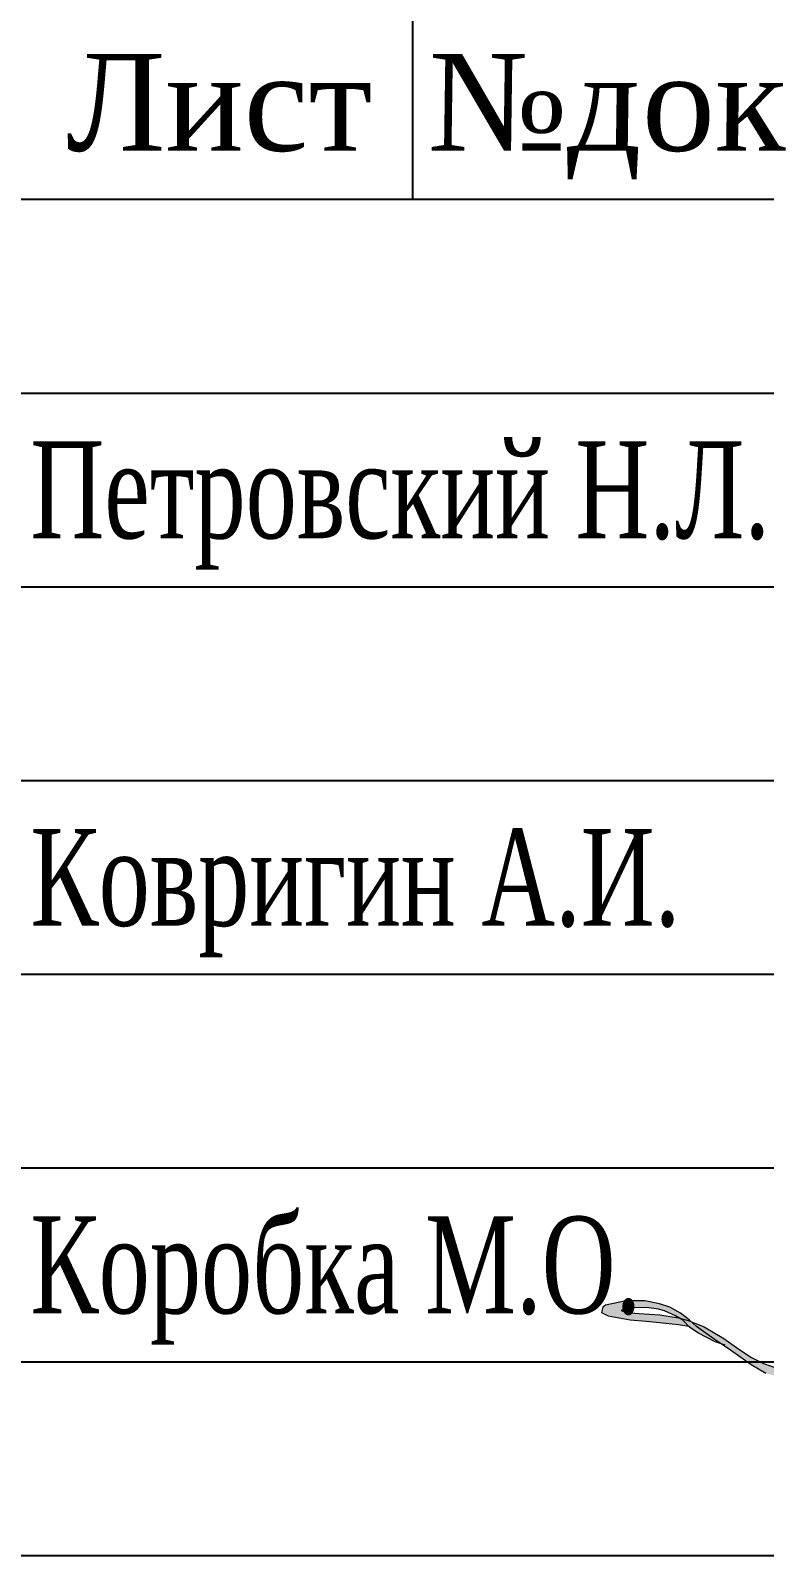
# Model space of a CAD drawing. Header units: millimetres. Extents: x 3380 to 11503, y -2610 to -1453.
# Drawn here: x 9436.94 to 9455.89, y -1749.81 to -1710.45 of the extents above; entities that cross this region are included whole.
import ezdxf
from ezdxf.enums import TextEntityAlignment as Align

# ---------------------------------------------------------------- set-up
doc = ezdxf.new("R2010")
doc.units = ezdxf.units.MM
doc.linetypes.add('______A_', pattern=[0])
for name, color, linetype in [('ГЛ_Штамп', 7, 'Continuous'), ('ГЛ_Штамп_РамкаВнутр', 7, 'Continuous'), ('ГЛ_Штамп_Текст', 7, 'Continuous')]:
    doc.layers.add(name, color=color, linetype=linetype)
doc.layers.add('ГЛ_Штамп_РамкаВнеш', color=6, linetype='Continuous', plot=False)
doc.styles.add('ГеологияШтамп', font='times.ttf')

# ---------------------------------------------------------------- blocks, each defined once
blk = doc.blocks.new('*U8')
at = {"layer": 'ГЛ_Штамп_РамкаВнеш'}
blk.add_lwpolyline([(0, 0), (210, 0), (210, 297), (0, 297)], close=True, dxfattribs=at)
at = {"layer": 'ГЛ_Штамп_РамкаВнутр'}
blk.add_lwpolyline([(20, 5), (205, 5), (205, 292), (20, 292)], close=True, dxfattribs=at)
at = {"layer": 'ГЛ_Штамп_Текст', "style": 'ГеологияШтамп', "flags": 8}
for tag, p in [('Приложение', (191.674, 288.5)), ('Лист', (205, 288.5))]:
    blk.add_attdef(tag, text='', height=3, dxfattribs=at).set_placement(p, align=Align.MIDDLE_RIGHT)
blk = doc.blocks.new('ГЛ_форма3')
at = {"layer": 'ГЛ_Штамп'}
for p, q in [((-155, 55), (-155, 30)), ((-185, 30), (0, 30)), ((-185, 25), (-120, 25)), ((-185, 20), (-120, 20)), ((-185, 15), (-120, 15)), ((-185, 10), (-120, 10)), ((-185, 5), (-120, 5)), ((-185, 0), (0, 0))]:
    blk.add_line(p, q, dxfattribs=at)
at = {"layer": 'ГЛ_Штамп_Текст', "style": 'ГеологияШтамп'}
blk.add_text('Лист', height=2.5, dxfattribs=at).set_placement((-159.99, 32.5), align=Align.MIDDLE_CENTER)
at = {"layer": 'ГЛ_Штамп_Текст', "style": 'ГеологияШтамп', "oblique": 0.8}
blk.add_text('№док', height=2.5, dxfattribs=at).set_placement((-149.993, 32.5), align=Align.MIDDLE_CENTER)
at = {"layer": 'ГЛ_Штамп_Текст', "style": 'ГеологияШтамп', "flags": 8}
for tag, height, p in [('Проект', 4, (-60, 50)), ('НаимПроекта1', 3, (-60, 41)), ('НаимПроекта2', 3, (-60, 35)), ('Альбом1', 2.8, (-85.109, 27.5)), ('Альбом2', 2.8, (-85.109, 22.5)), ('СТ', 3, (-42.5, 20.252)), ('Лист', 3, (-27.5, 20.252)), ('Лис-в', 3, (-10, 20.252)), ('Альбом3', 2.8, (-85.109, 17.5)), ('НаимЛист1', 2.8, (-85.109, 12.5)), ('НаимЛист2', 2.8, (-85.109, 7.5)), ('НаимЛист3', 2.8, (-85.109, 2.5))]:
    blk.add_attdef(tag, text='', height=height, dxfattribs=at).set_placement(p, align=Align.MIDDLE_CENTER)
at = {"layer": 'ГЛ_Штамп_Текст', "style": 'ГеологияШтамп', "width": 0.9, "flags": 8}
for tag, p in [('Надпись1', (-184.365, 22.5)), ('ФИО_1', (-164.87, 22.5)), ('Надпись2', (-184.365, 17.5)), ('ФИО_2', (-164.87, 17.5)), ('Надпись3', (-184.365, 12.5)), ('ФИО_3', (-164.87, 12.5)), ('Надпись4', (-184.365, 7.5)), ('ФИО_4', (-164.87, 7.5)), ('Надпись5', (-184.365, 2.5)), ('ФИО_5', (-164.87, 2.5))]:
    blk.add_attdef(tag, text='', height=2.5, dxfattribs=at).set_placement(p, align=Align.MIDDLE_LEFT)

msp = doc.modelspace()

# ---------------------------------------------------------------- hatches: boundary and pattern name
at = {"linetype": 'Continuous', "lineweight": 20}
h = msp.add_hatch(color=174, dxfattribs=at)
h.dxf.hatch_style = 1
h.paths.add_polyline_path([(9457.981, -1744.507), (9458.464, -1743.82), (9459.244, -1742.622), (9460.007, -1741.518), (9460.709, -1740.637), (9461.145, -1740.17), (9461.894, -1739.405), (9462.135, -1739.293), (9462.273, -1739.327), (9462.092, -1739.452), (9461.869, -1739.736), (9461.52, -1740.2), (9460.916, -1740.931), (9460.395, -1741.614), (9459.878, -1742.395), (9459.586, -1743.005), (9459.542, -1743.306), (9459.577, -1743.582), (9459.753, -1743.706), (9459.93, -1743.663), (9460.503, -1743.229), (9461.071, -1742.799), (9461.377, -1742.606), (9461.748, -1742.285), (9462.377, -1741.731), (9462.77, -1741.372), (9462.994, -1741.192), (9463.004, -1741.178), (9463.418, -1740.664), (9463.26, -1740.797), (9462.711, -1741.209), (9462.22, -1741.666), (9461.834, -1742.017), (9461.372, -1742.418), (9460.853, -1742.77), (9460.357, -1743.15), (9459.951, -1743.441), (9459.793, -1743.496), (9459.754, -1743.432), (9459.754, -1743.167), (9459.801, -1742.979), (9459.895, -1742.796), (9460.049, -1742.488), (9460.186, -1742.28), (9460.499, -1741.794), (9460.965, -1741.147), (9461.341, -1740.724), (9461.76, -1740.121), (9462.354, -1739.393), (9462.637, -1739.144), (9462.715, -1738.998), (9462.715, -1738.907), (9462.691, -1738.875), (9462.453, -1738.869), (9462.386, -1738.885), (9462.159, -1739.038), (9461.702, -1739.38), (9461.083, -1739.922), (9460.599, -1740.421), (9460.255, -1740.853), (9459.867, -1741.36), (9459.525, -1741.88), (9459.01, -1742.608), (9458.652, -1743.133), (9458.182, -1743.854), (9457.805, -1744.395), (9457.418, -1744.776), (9457.17, -1744.981), (9456.999, -1745.026), (9456.673, -1745.034), (9456.26, -1744.994), (9455.861, -1744.855), (9455.557, -1744.698), (9455.228, -1744.485), (9454.841, -1744.207), (9454.335, -1743.905), (9454, -1743.773), (9454.136, -1743.895), (9454.594, -1744.221), (9455.016, -1744.506), (9455.546, -1744.889), (9455.929, -1745.108), (9456.417, -1745.229), (9456.926, -1745.212), (9457.149, -1745.169), (9457.546, -1744.984), (9457.757, -1744.765)])
h = msp.add_hatch(color=174, dxfattribs=at)
h.dxf.hatch_style = 1
h.paths.add_polyline_path([(9452.347, -1743.438), (9452.525, -1743.416), (9452.848, -1743.404), (9453.154, -1743.454), (9453.312, -1743.497), (9453.592, -1743.625), (9453.669, -1743.67), (9453.918, -1743.74), (9454, -1743.773), (9453.945, -1743.723), (9453.724, -1743.557), (9453.446, -1743.401), (9453.18, -1743.313), (9452.8, -1743.237), (9452.318, -1743.237), (9451.783, -1743.351), (9451.716, -1743.399), (9451.683, -1743.534), (9451.856, -1743.622), (9452.424, -1743.725), (9452.843, -1743.763), (9453.341, -1743.811), (9453.667, -1743.843), (9453.933, -1743.892), (9453.779, -1743.735), (9453.67, -1743.671), (9453.192, -1743.594), (9452.657, -1743.56), (9452.326, -1743.535), (9452.186, -1743.488), (9452.228, -1743.471)])
h = msp.add_hatch(color=174, dxfattribs=at)
h.dxf.hatch_style = 1
h.paths.add_polyline_path([(9454.136, -1743.895), (9454, -1743.773), (9453.918, -1743.74), (9453.674, -1743.671), (9453.67, -1743.671), (9453.779, -1743.735), (9453.966, -1743.926), (9454.187, -1744.07), (9454.62, -1744.29), (9454.785, -1744.35), (9454.594, -1744.221)])

# ---------------------------------------------------------------- linework, layer by layer
at = {"color": 174, "linetype": '______A_', "lineweight": 20}
for points in [[(9455.929, -1745.108), (9455.546, -1744.889), (9455.016, -1744.506), (9454.594, -1744.221), (9454.136, -1743.895), (9453.945, -1743.723), (9453.724, -1743.557), (9453.446, -1743.401), (9453.18, -1743.313), (9452.8, -1743.237), (9452.318, -1743.237), (9451.783, -1743.351), (9451.716, -1743.399), (9451.683, -1743.534), (9451.856, -1743.622), (9452.424, -1743.725), (9452.843, -1743.763), (9453.341, -1743.811), (9453.667, -1743.843), (9453.94, -1743.893), (9453.983, -1743.923)], [(9454.879, -1744.383), (9454.62, -1744.29), (9454.187, -1744.07), (9453.966, -1743.926), (9453.779, -1743.735), (9453.592, -1743.625), (9453.312, -1743.497), (9453.154, -1743.454), (9452.848, -1743.404), (9452.525, -1743.416), (9452.347, -1743.438), (9452.228, -1743.471), (9452.186, -1743.488), (9452.326, -1743.535), (9452.657, -1743.56), (9453.192, -1743.594), (9453.674, -1743.671), (9453.918, -1743.74), (9454.335, -1743.905), (9454.841, -1744.207), (9455.228, -1744.485), (9455.557, -1744.698), (9455.861, -1744.855), (9456.26, -1744.994)]]:
    msp.add_lwpolyline(points, dxfattribs=at)

# ---------------------------------------------------------------- block references
msp.add_blockref('*U8', (9396.805, -1749.807))
ref = msp.add_blockref('ГЛ_форма3', (9601.805, -1744.807))
ref.add_attrib('ФИО_1', 'Петровский Н.Л.', dxfattribs={"layer": 'ГЛ_Штамп_Текст', "height": 2.5, "style": 'ГеологияШтамп', "width": 0.7}).set_placement((9436.935, -1722.307), align=Align.MIDDLE_LEFT)
ref.add_attrib('ФИО_3', 'Ковригин А.И.', dxfattribs={"layer": 'ГЛ_Штамп_Текст', "height": 2.5, "style": 'ГеологияШтамп', "width": 0.7}).set_placement((9436.935, -1732.307), align=Align.MIDDLE_LEFT)
ref.add_attrib('ФИО_5', 'Коробка М.О.', dxfattribs={"layer": 'ГЛ_Штамп_Текст', "height": 2.5, "style": 'ГеологияШтамп', "width": 0.7}).set_placement((9436.935, -1742.307), align=Align.MIDDLE_LEFT)

doc.saveas('drawing.dxf')
